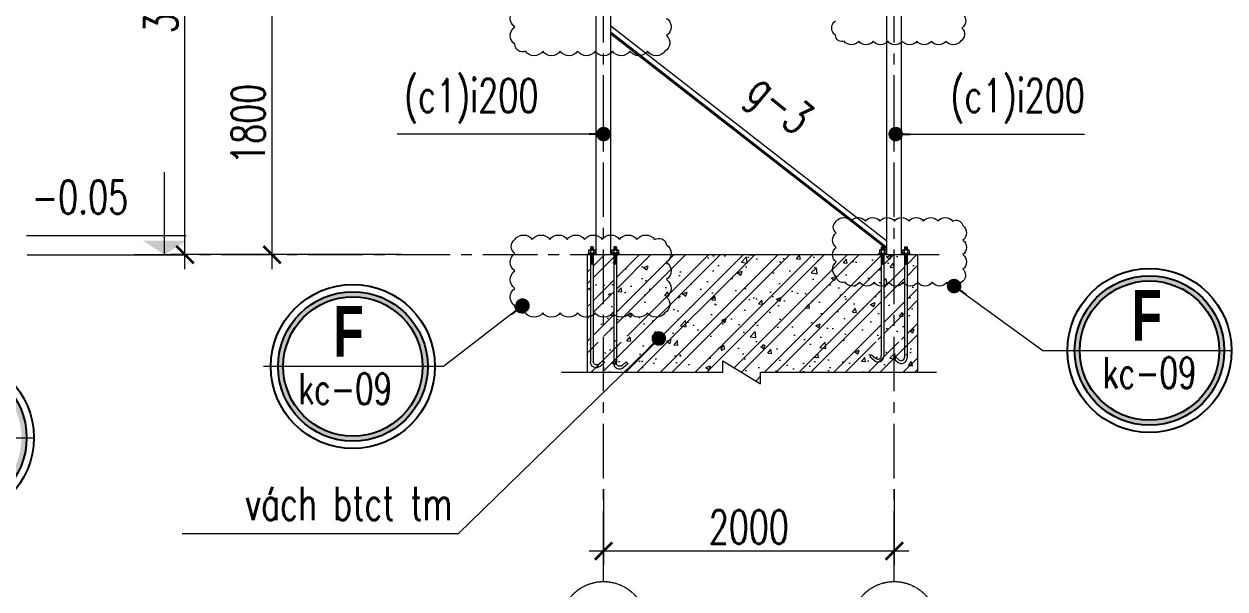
# Model space of a CAD drawing. Header units: millimetres. Extents: x 61738 to 439738, y 60858 to 151243.
# Drawn here: x 376513 to 384776, y 89943 to 93832 of the extents above; entities that cross this region are included whole.
import ezdxf
from ezdxf.enums import TextEntityAlignment as Align

# ---------------------------------------------------------------- set-up
doc = ezdxf.new("R2010")
doc.units = ezdxf.units.MM
doc.linetypes.add('CENTER', pattern=[2, 1.25, -0.25, 0.25, -0.25])
for name, color, linetype, lineweight in [('10-TEXT', 4, 'Continuous', 15), ('3-THAY', 7, 'Continuous', 18), ('6-TRUC', 8, 'CENTER', 9), ('7-HATCH', 8, 'Continuous', 13), ('8-DIM', 8, 'Continuous', 15), ('9-SO HIEU', 8, 'Continuous', 15), ('TEXT', 7, 'Continuous', 25)]:
    doc.layers.add(name, color=color, linetype=linetype, lineweight=lineweight)
for name, color, linetype in [('DIM', 3, 'Continuous'), ('KICHTHUOC', 8, 'Continuous'), ('MANH', 8, 'Continuous')]:
    doc.layers.add(name, color=color, linetype=linetype)
doc.styles.add('A3 - Text 2.3', font='Vnsimli.shx', dxfattribs={"width": 0.7, "height": 230})
doc.styles.add('A3 - Text 3.5', font='VnArialH.TTF', dxfattribs={"width": 0.8, "height": 350})
doc.styles.add('A3-Text 2.3', font='vnsimli.shx', dxfattribs={"width": 0.7, "height": 230, "bigfont": 'vn.shx'})
doc.styles.add('S1', font='vnsimli.shx', dxfattribs={"width": 0.75})
doc.styles.add('T3', font='VnArialH-Bold.TTF', dxfattribs={"width": 0.9})
doc.dimstyles.new('A3-1-100', dxfattribs={"dimtxt": 200, "dimasz": 120, "dimexe": 100, "dimexo": 0, "dimgap": 50, "dimtad": 1, "dimdec": 0, "dimdsep": 49, "dimtxsty": 'A3-Text 2.3', "dimblk": 'ARCHTICK', "dimcen": 10, "dimdle": 100, "dimclrd": 8, "dimclre": 8, "dimclrt": 2, "dimadec": 0, "dimazin": 2, "dimtfac": 1, "dimtdec": 0, "dimtix": 1, "dimtmove": 1, "dimatfit": 3, "dimldrblk": 'DOT', "dimfxl": 1, "dimtolj": 1, "dimtzin": 0, "dimlwd": -1, "dimlwe": -1, "dimarcsym": 0})
doc.dimstyles.new('A3-1-100x3', dxfattribs={"dimtxt": 230, "dimasz": 120, "dimexe": 100, "dimexo": 0, "dimgap": 50, "dimtad": 1, "dimdec": 0, "dimlfac": 0.333333, "dimdsep": 49, "dimtxsty": 'A3-Text 2.3', "dimblk": 'ARCHTICK', "dimcen": 10, "dimdle": 100, "dimclrd": 8, "dimclre": 8, "dimclrt": 2, "dimadec": 0, "dimazin": 2, "dimtfac": 1, "dimtdec": 0, "dimtix": 1, "dimtmove": 1, "dimatfit": 3, "dimldrblk": 'DOT', "dimfxl": 1, "dimtolj": 1, "dimtzin": 0, "dimlwd": -1, "dimlwe": -1, "dimarcsym": 0})

# ---------------------------------------------------------------- blocks, each defined once
blk = doc.blocks.new('_ArchTick')
at = {"color": 0, "linetype": 'ByBlock', "const_width": 0.15}
blk.add_lwpolyline([(-0.5, -0.5), (0.5, 0.5)], dxfattribs=at)
blk = doc.blocks.new('_Dot')
at = {"color": 0, "linetype": 'ByBlock', "lineweight": -2}
blk.add_line((-0.5, 0), (-1, 0), dxfattribs=at)
at = {"color": 0, "linetype": 'ByBlock', "const_width": 0.5}
blk.add_lwpolyline([(-0.25, 0, 1), (0.25, 0, 1)], format="xyb", close=True, dxfattribs=at)
blk = doc.blocks.new('Truc X')
at = {"layer": '6-TRUC', "color": 2}
blk.add_line((0, 0), (0, 150), dxfattribs=at)
blk.add_circle((0, -400), 400, dxfattribs=at)
at = {"layer": '6-TRUC', "color": 2, "style": 'A3 - Text 3.5', "width": 0.8}
blk.add_attdef('1', text='', height=500, dxfattribs=at).set_placement((-13, -400), align=Align.MIDDLE_CENTER)
blk = doc.blocks.new('*D389')
at = {"layer": '8-DIM', "color": 8, "linetype": 'ByBlock', "ltscale": 100, "transparency": 16777216}
blk.add_line((377620.1, 92144.2), (377620.1, 95944.2), dxfattribs=at)
at = {"layer": '8-DIM', "color": 8, "ltscale": 100, "transparency": 16777216}
for p, q in [((379110, 95844.2), (377520.1, 95844.2)), ((379110, 92244.2), (377520.1, 92244.2))]:
    blk.add_line(p, q, dxfattribs=at)
at = {"layer": 'Defpoints', "color": 0, "ltscale": 100, "transparency": 16777216}
for p in [(377620.1, 95844.2), (379110, 95844.2), (379110, 92244.2)]:
    blk.add_point(p, dxfattribs=at)
at = {"layer": '8-DIM', "color": 8, "ltscale": 100, "transparency": 16777216, "xscale": 120, "yscale": 120, "zscale": 120}
for p, rotation in [((377620.1, 95844.2), 90), ((377620.1, 92244.2), 270)]:
    blk.add_blockref('_ArchTick', p, dxfattribs=dict(at, rotation=rotation))
at = {"layer": '8-DIM', "color": 2, "ltscale": 100, "transparency": 16777216, "insert": (377455.1, 94044.2), "char_height": 230, "attachment_point": 5, "rotation": 90, "style": 'A3-Text 2.3'}
blk.add_mtext('\\A1;3600', dxfattribs=at)
blk = doc.blocks.new('*D390')
at = {"layer": '8-DIM', "color": 8, "linetype": 'ByBlock', "ltscale": 100, "transparency": 16777216}
blk.add_line((378220.1, 92144.2), (378220.1, 94144.2), dxfattribs=at)
at = {"layer": '8-DIM', "color": 8, "ltscale": 100, "transparency": 16777216}
for p, q in [((379110, 94044.2), (378120.1, 94044.2)), ((379110, 92244.2), (378120.1, 92244.2))]:
    blk.add_line(p, q, dxfattribs=at)
at = {"layer": 'Defpoints', "color": 0, "ltscale": 100, "transparency": 16777216}
for p in [(378220.1, 94044.2), (379110, 94044.2), (379110, 92244.2)]:
    blk.add_point(p, dxfattribs=at)
at = {"layer": '8-DIM', "color": 8, "ltscale": 100, "transparency": 16777216, "xscale": 120, "yscale": 120, "zscale": 120}
for p, rotation in [((378220.1, 94044.2), 90), ((378220.1, 92244.2), 270)]:
    blk.add_blockref('_ArchTick', p, dxfattribs=dict(at, rotation=rotation))
at = {"layer": '8-DIM', "color": 2, "ltscale": 100, "transparency": 16777216, "insert": (378055.1, 93144.2), "char_height": 230, "attachment_point": 5, "rotation": 90, "style": 'A3-Text 2.3'}
blk.add_mtext('\\A1;1800', dxfattribs=at)
blk = doc.blocks.new('*D404')
at = {"layer": '8-DIM', "color": 8, "ltscale": 100, "transparency": 16777216}
for p, q in [((380500.1, 90630), (380500.1, 90104.2)), ((382500.1, 90630), (382500.1, 90104.2))]:
    blk.add_line(p, q, dxfattribs=at)
at = {"layer": '8-DIM', "color": 8, "linetype": 'ByBlock', "ltscale": 100, "transparency": 16777216}
blk.add_line((380400.1, 90204.2), (382600.1, 90204.2), dxfattribs=at)
at = {"layer": 'Defpoints', "color": 0, "ltscale": 100, "transparency": 16777216}
for p in [(380500.1, 90630), (382500.1, 90630), (382500.1, 90204.2)]:
    blk.add_point(p, dxfattribs=at)
at = {"layer": '8-DIM', "color": 8, "ltscale": 100, "transparency": 16777216, "xscale": 120, "yscale": 120, "zscale": 120, "rotation": 180}
blk.add_blockref('_ArchTick', (380500.1, 90204.2), dxfattribs=at)
at = {"layer": '8-DIM', "color": 8, "ltscale": 100, "transparency": 16777216, "xscale": 120, "yscale": 120, "zscale": 120}
blk.add_blockref('_ArchTick', (382500.1, 90204.2), dxfattribs=at)
at = {"layer": '8-DIM', "color": 2, "ltscale": 100, "transparency": 16777216, "insert": (381500.1, 90369.2), "char_height": 230, "attachment_point": 5, "style": 'A3-Text 2.3'}
blk.add_mtext('\\A1;2000', dxfattribs=at)
blk = doc.blocks.new('*U61')
at = {"layer": '10-TEXT'}
for p, q in [((17614.6, 449766.8), (17614.6, 450310.3)), ((16706.3, 449893.2), (17755.7, 449893.2)), ((16709.8, 449765.7), (17757.1, 449765.7))]:
    blk.add_line(p, q, dxfattribs=at)
at = {"layer": '10-TEXT', "color": 1}
blk.add_solid([(17755.8, 449858.1), (17614.6, 449766.8), (17473.3, 449858.1)], dxfattribs=at)
blk = doc.blocks.new('*U450')
at = {"layer": '3-THAY'}
for p, q in [((119, 1223), (228, 1223)), ((119, 1223), (119, 1209)), ((130, 1270), (151, 1278)), ((130, 1270), (130, 1232)), ((130, 1232), (151, 1224)), ((130, 1232), (151, 1224)), ((130, 1232), (151, 1224)), ((130, 1232), (151, 1224)), ((130, 1232), (151, 1224)), ((130, 1232), (151, 1224)), ((130, 1232), (151, 1224)), ((130, 1232), (151, 1224)), ((151, 1278), (175, 1278)), ((199, 1224), (151, 1224)), ((153, 1270), (153, 1232)), ((156, 1311), (161, 1316)), ((156, 1311), (156, 1278)), ((156, 1209), (156, -282)), ((161, 1316), (187, 1316)), ((199, 1278), (175, 1278)), ((192, 1311), (187, 1316)), ((192, 1311), (192, 1277)), ((192, 1209), (192, -291)), ((195, 1270), (195, 1232)), ((220, 1270), (199, 1278)), ((220, 1232), (199, 1224)), ((220, 1232), (199, 1224)), ((220, 1232), (199, 1224)), ((220, 1232), (199, 1224)), ((220, 1232), (199, 1224)), ((220, 1232), (199, 1224)), ((220, 1232), (199, 1224)), ((220, 1232), (199, 1224)), ((220, 1270), (220, 1232)), ((228, 1223), (228, 1209)), ((22, -268), (0, -295)), ((0, -295), (63, -350)), ((22, -268), (79, -317))]:
    blk.add_line(p, q, dxfattribs=at)
at = {"layer": '3-THAY', "color": 7}
for p, q in [((130, 1270), (151, 1278)), ((130, 1270), (151, 1278)), ((130, 1270), (151, 1278)), ((130, 1270), (151, 1278)), ((130, 1270), (151, 1278)), ((130, 1270), (151, 1278)), ((130, 1270), (151, 1278)), ((130, 1270), (130, 1232)), ((130, 1270), (130, 1232)), ((130, 1270), (130, 1232)), ((130, 1270), (130, 1232)), ((130, 1270), (130, 1232)), ((130, 1270), (130, 1232)), ((130, 1270), (130, 1232)), ((151, 1278), (175, 1278)), ((151, 1278), (175, 1278)), ((151, 1278), (175, 1278)), ((151, 1278), (175, 1278)), ((151, 1278), (175, 1278)), ((151, 1278), (175, 1278)), ((151, 1278), (175, 1278)), ((220, 1270), (199, 1278)), ((220, 1270), (199, 1278)), ((220, 1270), (199, 1278)), ((220, 1270), (199, 1278)), ((220, 1270), (199, 1278)), ((220, 1270), (199, 1278)), ((220, 1270), (199, 1278)), ((220, 1270), (220, 1232)), ((220, 1270), (220, 1232)), ((220, 1270), (220, 1232)), ((220, 1270), (220, 1232)), ((220, 1270), (220, 1232)), ((220, 1270), (220, 1232)), ((220, 1270), (220, 1232))]:
    blk.add_line(p, q, dxfattribs=at)
at = {"layer": '3-THAY'}
for centre, radius, start, end in [((142, 1258), 16, 44.6984, 135.3016), ((142, 1244), 16, 224.6984, 315.3016), ((174, 1223), 50.6, 66.2012, 115.0235), ((174, 1279), 50.6, 244.9765, 293.7988), ((207, 1254), 19.8, 51.5421, 128.4579), ((207, 1248), 19.8, 231.5421, 308.4579), ((114, -291), 77.8, 228.9825, 0), ((110, -282), 46.7, 228.9825, 0)]:
    blk.add_arc(centre, radius, start, end, dxfattribs=at)
at = {"layer": '9-SO HIEU'}
for p, q in [((156, 1311), (192, 1308)), ((156, 1305), (192, 1302)), ((156, 1298), (192, 1295)), ((156, 1292), (192, 1289)), ((156, 1286), (192, 1283)), ((156, 1280), (192, 1277)), ((156, 1204), (192, 1202)), ((156, 1197), (192, 1195)), ((156, 1191), (192, 1188)), ((156, 1191), (192, 1188)), ((156, 1183), (192, 1180)), ((156, 1176), (192, 1173)), ((156, 1170), (192, 1167)), ((156, 1164), (192, 1161)), ((156, 1155), (192, 1153)), ((156, 1148), (192, 1146)), ((156, 1142), (192, 1140)), ((156, 1136), (192, 1134)), ((156, 1128), (192, 1125)), ((156, 1121), (192, 1118)), ((156, 1115), (192, 1112)), ((156, 1109), (192, 1106)), ((156, 1097), (192, 1094)), ((156, 1090), (192, 1087)), ((156, 1084), (192, 1081)), ((156, 1078), (192, 1075))]:
    blk.add_line(p, q, dxfattribs=at)
blk = doc.blocks.new('*U452')
at = {"layer": '3-THAY'}
for p, q in [((119, 1223), (228, 1223)), ((119, 1223), (119, 1209)), ((130, 1270), (151, 1278)), ((130, 1270), (130, 1232)), ((130, 1232), (151, 1224)), ((130, 1232), (151, 1224)), ((130, 1232), (151, 1224)), ((130, 1232), (151, 1224)), ((130, 1232), (151, 1224)), ((130, 1232), (151, 1224)), ((130, 1232), (151, 1224)), ((130, 1232), (151, 1224)), ((151, 1278), (175, 1278)), ((199, 1224), (151, 1224)), ((153, 1270), (153, 1232)), ((156, 1311), (161, 1316)), ((156, 1311), (156, 1278)), ((156, 1209), (156, -262)), ((161, 1316), (187, 1316)), ((199, 1278), (175, 1278)), ((192, 1311), (187, 1316)), ((192, 1311), (192, 1277)), ((192, 1209), (192, -271)), ((195, 1270), (195, 1232)), ((220, 1270), (199, 1278)), ((220, 1232), (199, 1224)), ((220, 1232), (199, 1224)), ((220, 1232), (199, 1224)), ((220, 1232), (199, 1224)), ((220, 1232), (199, 1224)), ((220, 1232), (199, 1224)), ((220, 1232), (199, 1224)), ((220, 1232), (199, 1224)), ((220, 1270), (220, 1232)), ((228, 1223), (228, 1209)), ((22, -248), (0, -275)), ((0, -275), (63, -330)), ((22, -248), (79, -297))]:
    blk.add_line(p, q, dxfattribs=at)
at = {"layer": '3-THAY', "color": 7}
for p, q in [((130, 1270), (151, 1278)), ((130, 1270), (151, 1278)), ((130, 1270), (151, 1278)), ((130, 1270), (151, 1278)), ((130, 1270), (151, 1278)), ((130, 1270), (151, 1278)), ((130, 1270), (151, 1278)), ((130, 1270), (130, 1232)), ((130, 1270), (130, 1232)), ((130, 1270), (130, 1232)), ((130, 1270), (130, 1232)), ((130, 1270), (130, 1232)), ((130, 1270), (130, 1232)), ((130, 1270), (130, 1232)), ((151, 1278), (175, 1278)), ((151, 1278), (175, 1278)), ((151, 1278), (175, 1278)), ((151, 1278), (175, 1278)), ((151, 1278), (175, 1278)), ((151, 1278), (175, 1278)), ((151, 1278), (175, 1278)), ((220, 1270), (199, 1278)), ((220, 1270), (199, 1278)), ((220, 1270), (199, 1278)), ((220, 1270), (199, 1278)), ((220, 1270), (199, 1278)), ((220, 1270), (199, 1278)), ((220, 1270), (199, 1278)), ((220, 1270), (220, 1232)), ((220, 1270), (220, 1232)), ((220, 1270), (220, 1232)), ((220, 1270), (220, 1232)), ((220, 1270), (220, 1232)), ((220, 1270), (220, 1232)), ((220, 1270), (220, 1232))]:
    blk.add_line(p, q, dxfattribs=at)
at = {"layer": '3-THAY'}
for centre, radius, start, end in [((142, 1258), 16, 44.6984, 135.3016), ((142, 1244), 16, 224.6984, 315.3016), ((174, 1223), 50.6, 66.2012, 115.0235), ((174, 1279), 50.6, 244.9765, 293.7988), ((207, 1254), 19.8, 51.5421, 128.4579), ((207, 1248), 19.8, 231.5421, 308.4579), ((114, -271), 77.8, 228.9825, 0), ((110, -262), 46.7, 228.9825, 0)]:
    blk.add_arc(centre, radius, start, end, dxfattribs=at)
at = {"layer": '9-SO HIEU'}
for p, q in [((156, 1311), (192, 1308)), ((156, 1305), (192, 1302)), ((156, 1298), (192, 1295)), ((156, 1292), (192, 1289)), ((156, 1286), (192, 1283)), ((156, 1280), (192, 1277)), ((156, 1204), (192, 1202)), ((156, 1197), (192, 1195)), ((156, 1191), (192, 1188)), ((156, 1191), (192, 1188)), ((156, 1183), (192, 1180)), ((156, 1176), (192, 1173)), ((156, 1170), (192, 1167)), ((156, 1164), (192, 1161)), ((156, 1155), (192, 1153)), ((156, 1148), (192, 1146)), ((156, 1142), (192, 1140)), ((156, 1136), (192, 1134)), ((156, 1128), (192, 1125)), ((156, 1121), (192, 1118)), ((156, 1115), (192, 1112)), ((156, 1109), (192, 1106)), ((156, 1097), (192, 1094)), ((156, 1090), (192, 1087)), ((156, 1084), (192, 1081)), ((156, 1078), (192, 1075))]:
    blk.add_line(p, q, dxfattribs=at)
blk = doc.blocks.new('*U455')
at = {"layer": '3-THAY'}
for p, q in [((119, 1223), (228, 1223)), ((119, 1223), (119, 1209)), ((130, 1270), (151, 1278)), ((130, 1270), (130, 1232)), ((130, 1232), (151, 1224)), ((130, 1232), (151, 1224)), ((130, 1232), (151, 1224)), ((130, 1232), (151, 1224)), ((130, 1232), (151, 1224)), ((130, 1232), (151, 1224)), ((130, 1232), (151, 1224)), ((130, 1232), (151, 1224)), ((151, 1278), (175, 1278)), ((199, 1224), (151, 1224)), ((153, 1270), (153, 1232)), ((156, 1311), (161, 1316)), ((156, 1311), (156, 1278)), ((156, 1209), (156, -182)), ((161, 1316), (187, 1316)), ((199, 1278), (175, 1278)), ((192, 1311), (187, 1316)), ((192, 1311), (192, 1277)), ((192, 1209), (192, -191)), ((195, 1270), (195, 1232)), ((220, 1270), (199, 1278)), ((220, 1232), (199, 1224)), ((220, 1232), (199, 1224)), ((220, 1232), (199, 1224)), ((220, 1232), (199, 1224)), ((220, 1232), (199, 1224)), ((220, 1232), (199, 1224)), ((220, 1232), (199, 1224)), ((220, 1232), (199, 1224)), ((220, 1270), (220, 1232)), ((228, 1223), (228, 1209)), ((22, -168), (0, -195)), ((0, -195), (63, -250)), ((22, -168), (79, -217))]:
    blk.add_line(p, q, dxfattribs=at)
at = {"layer": '3-THAY', "color": 7}
for p, q in [((130, 1270), (151, 1278)), ((130, 1270), (151, 1278)), ((130, 1270), (151, 1278)), ((130, 1270), (151, 1278)), ((130, 1270), (151, 1278)), ((130, 1270), (151, 1278)), ((130, 1270), (151, 1278)), ((130, 1270), (130, 1232)), ((130, 1270), (130, 1232)), ((130, 1270), (130, 1232)), ((130, 1270), (130, 1232)), ((130, 1270), (130, 1232)), ((130, 1270), (130, 1232)), ((130, 1270), (130, 1232)), ((151, 1278), (175, 1278)), ((151, 1278), (175, 1278)), ((151, 1278), (175, 1278)), ((151, 1278), (175, 1278)), ((151, 1278), (175, 1278)), ((151, 1278), (175, 1278)), ((151, 1278), (175, 1278)), ((220, 1270), (199, 1278)), ((220, 1270), (199, 1278)), ((220, 1270), (199, 1278)), ((220, 1270), (199, 1278)), ((220, 1270), (199, 1278)), ((220, 1270), (199, 1278)), ((220, 1270), (199, 1278)), ((220, 1270), (220, 1232)), ((220, 1270), (220, 1232)), ((220, 1270), (220, 1232)), ((220, 1270), (220, 1232)), ((220, 1270), (220, 1232)), ((220, 1270), (220, 1232)), ((220, 1270), (220, 1232))]:
    blk.add_line(p, q, dxfattribs=at)
at = {"layer": '3-THAY'}
for centre, radius, start, end in [((142, 1258), 16, 44.6984, 135.3016), ((142, 1244), 16, 224.6984, 315.3016), ((174, 1223), 50.6, 66.2012, 115.0235), ((174, 1279), 50.6, 244.9765, 293.7988), ((207, 1254), 19.8, 51.5421, 128.4579), ((207, 1248), 19.8, 231.5421, 308.4579), ((114, -191), 77.8, 228.9825, 0), ((110, -182), 46.7, 228.9825, 0)]:
    blk.add_arc(centre, radius, start, end, dxfattribs=at)
at = {"layer": '9-SO HIEU'}
for p, q in [((156, 1311), (192, 1308)), ((156, 1305), (192, 1302)), ((156, 1298), (192, 1295)), ((156, 1292), (192, 1289)), ((156, 1286), (192, 1283)), ((156, 1280), (192, 1277)), ((156, 1204), (192, 1202)), ((156, 1197), (192, 1195)), ((156, 1191), (192, 1188)), ((156, 1191), (192, 1188)), ((156, 1183), (192, 1180)), ((156, 1176), (192, 1173)), ((156, 1170), (192, 1167)), ((156, 1164), (192, 1161)), ((156, 1155), (192, 1153)), ((156, 1148), (192, 1146)), ((156, 1142), (192, 1140)), ((156, 1136), (192, 1134)), ((156, 1128), (192, 1125)), ((156, 1121), (192, 1118)), ((156, 1115), (192, 1112)), ((156, 1109), (192, 1106)), ((156, 1097), (192, 1094)), ((156, 1090), (192, 1087)), ((156, 1084), (192, 1081)), ((156, 1078), (192, 1075))]:
    blk.add_line(p, q, dxfattribs=at)
blk = doc.blocks.new('*U454')
at = {"layer": '3-THAY'}
for p, q in [((119, 1223), (228, 1223)), ((119, 1223), (119, 1209)), ((130, 1270), (151, 1278)), ((130, 1270), (130, 1232)), ((130, 1232), (151, 1224)), ((130, 1232), (151, 1224)), ((130, 1232), (151, 1224)), ((130, 1232), (151, 1224)), ((130, 1232), (151, 1224)), ((130, 1232), (151, 1224)), ((130, 1232), (151, 1224)), ((130, 1232), (151, 1224)), ((151, 1278), (175, 1278)), ((199, 1224), (151, 1224)), ((153, 1270), (153, 1232)), ((156, 1311), (161, 1316)), ((156, 1311), (156, 1278)), ((156, 1209), (156, -202)), ((161, 1316), (187, 1316)), ((199, 1278), (175, 1278)), ((192, 1311), (187, 1316)), ((192, 1311), (192, 1277)), ((192, 1209), (192, -211)), ((195, 1270), (195, 1232)), ((220, 1270), (199, 1278)), ((220, 1232), (199, 1224)), ((220, 1232), (199, 1224)), ((220, 1232), (199, 1224)), ((220, 1232), (199, 1224)), ((220, 1232), (199, 1224)), ((220, 1232), (199, 1224)), ((220, 1232), (199, 1224)), ((220, 1232), (199, 1224)), ((220, 1270), (220, 1232)), ((228, 1223), (228, 1209)), ((22, -188), (0, -215)), ((0, -215), (63, -270)), ((22, -188), (79, -237))]:
    blk.add_line(p, q, dxfattribs=at)
at = {"layer": '3-THAY', "color": 7}
for p, q in [((130, 1270), (151, 1278)), ((130, 1270), (151, 1278)), ((130, 1270), (151, 1278)), ((130, 1270), (151, 1278)), ((130, 1270), (151, 1278)), ((130, 1270), (151, 1278)), ((130, 1270), (151, 1278)), ((130, 1270), (130, 1232)), ((130, 1270), (130, 1232)), ((130, 1270), (130, 1232)), ((130, 1270), (130, 1232)), ((130, 1270), (130, 1232)), ((130, 1270), (130, 1232)), ((130, 1270), (130, 1232)), ((151, 1278), (175, 1278)), ((151, 1278), (175, 1278)), ((151, 1278), (175, 1278)), ((151, 1278), (175, 1278)), ((151, 1278), (175, 1278)), ((151, 1278), (175, 1278)), ((151, 1278), (175, 1278)), ((220, 1270), (199, 1278)), ((220, 1270), (199, 1278)), ((220, 1270), (199, 1278)), ((220, 1270), (199, 1278)), ((220, 1270), (199, 1278)), ((220, 1270), (199, 1278)), ((220, 1270), (199, 1278)), ((220, 1270), (220, 1232)), ((220, 1270), (220, 1232)), ((220, 1270), (220, 1232)), ((220, 1270), (220, 1232)), ((220, 1270), (220, 1232)), ((220, 1270), (220, 1232)), ((220, 1270), (220, 1232))]:
    blk.add_line(p, q, dxfattribs=at)
at = {"layer": '3-THAY'}
for centre, radius, start, end in [((142, 1258), 16, 44.6984, 135.3016), ((142, 1244), 16, 224.6984, 315.3016), ((174, 1223), 50.6, 66.2012, 115.0235), ((174, 1279), 50.6, 244.9765, 293.7988), ((207, 1254), 19.8, 51.5421, 128.4579), ((207, 1248), 19.8, 231.5421, 308.4579), ((114, -211), 77.8, 228.9825, 0), ((110, -202), 46.7, 228.9825, 0)]:
    blk.add_arc(centre, radius, start, end, dxfattribs=at)
at = {"layer": '9-SO HIEU'}
for p, q in [((156, 1311), (192, 1308)), ((156, 1305), (192, 1302)), ((156, 1298), (192, 1295)), ((156, 1292), (192, 1289)), ((156, 1286), (192, 1283)), ((156, 1280), (192, 1277)), ((156, 1204), (192, 1202)), ((156, 1197), (192, 1195)), ((156, 1191), (192, 1188)), ((156, 1191), (192, 1188)), ((156, 1183), (192, 1180)), ((156, 1176), (192, 1173)), ((156, 1170), (192, 1167)), ((156, 1164), (192, 1161)), ((156, 1155), (192, 1153)), ((156, 1148), (192, 1146)), ((156, 1142), (192, 1140)), ((156, 1136), (192, 1134)), ((156, 1128), (192, 1125)), ((156, 1121), (192, 1118)), ((156, 1115), (192, 1112)), ((156, 1109), (192, 1106)), ((156, 1097), (192, 1094)), ((156, 1090), (192, 1087)), ((156, 1084), (192, 1081)), ((156, 1078), (192, 1075))]:
    blk.add_line(p, q, dxfattribs=at)

msp = doc.modelspace()

# ---------------------------------------------------------------- hatches: boundary and pattern name
at = {"layer": '7-HATCH', "ltscale": 400}
h = msp.add_hatch(dxfattribs=at)
h.set_pattern_fill('BT', color=256, scale=45, pattern_type=2)
h.set_pattern_definition([(45, (-35800, 42500), (-119.32427, 119.32427), []), (45, (-35720.45, 42500), (-119.32427, 119.32427), []), (50, (-35800, 42500), (322.76708, -28.23846), [33.75, -371.25]), (355, (-35800, 42500), (-62.4381, 338.48646), [27, -297]), (100.4514, (-35773.1, 42497.65), (260.32922, 310.2478), [28.68309, -315.51395]), (46.1842, (-35800, 42590), (480.25847, -74.48356), [50.625, -556.875]), (96.6356, (-35760, 42583.8), (420.5982, 438.35304), [43.02463, -473.27085]), (351.1842, (-35800, 42590), (420.5979, 438.35337), [40.5, -445.5]), (21, (-35755, 42567.5), (268.60817, -181.1785), [33.75, -371.25]), (326, (-35755, 42567.5), (109.4919, 326.31752), [27, -297]), (71.4514, (-35732.62, 42552.4), (378.10018, 145.13872), [28.68309, -315.51395]), (37.5, (-35800, 42500), (5.471935, 149.802234), [0, -293.4, 0, -301.5, 0, -298.125]), (7.5, (-35800, 42500), (118.38129, 177.48527), [0, -171.9, 0, -286.65, 0, -113.625]), (327.5, (-35900.35, 42500), (240.220096, -10.149692), [0, -112.5, 0, -351, 0, -465.75]), (317.5, (-35945.35, 42500), (262.43378, 45.04724), [0, -146.25, 0, -233.1, 0, -330.75])])
h.paths.add_polyline_path([(382411, 92244.2), (380589.3, 92244.2), (380589.3, 91683.1, 0.643329), (380627.9, 91665.5), (380656.4, 91690.3), (380667.4, 91676.4), (380636, 91649.1, -0.643328), (380571.6, 91678.4), (380571.6, 92244.2), (380429.3, 92244.2), (380429.3, 91683.1, 0.643329), (380467.9, 91665.5), (380496.4, 91690.3), (380507.4, 91676.4), (380476, 91649.1, -0.643328), (380411.6, 91678.4), (380411.6, 92244.2), (380390.1, 92244.2), (380390.1, 91434.2), (381320.1, 91434.2), (381320.1, 91514.2), (381580.1, 91354.2), (381580.1, 91434.2), (382660.1, 91434.2), (382660.1, 92244.2), (382588.6, 92244.2), (382588.6, 91678.4, -0.643331), (382524.2, 91649.1), (382492.8, 91676.4), (382503.8, 91690.3), (382532.3, 91665.5, 0.643329), (382571, 91683.1), (382571, 92244.2), (382428.6, 92244.2), (382428.6, 91678.4, -0.643331), (382364.2, 91649.1), (382332.8, 91676.4), (382343.8, 91690.3), (382372.3, 91665.5, 0.643329), (382411, 91683.1)])
at = {"layer": '7-HATCH'}
h = msp.add_hatch(color=256, dxfattribs=at)
edge = h.paths.add_edge_path(flags=17)
edge.add_arc((384256, 91584.2), 479.5, 0, 360)
edge = h.paths.add_edge_path()
edge.add_arc((384256, 91584.2), 514.7, 0, 360)
h = msp.add_hatch(color=256, dxfattribs=at)
edge = h.paths.add_edge_path(flags=17)
edge.add_arc((378775.8, 91474.2), 479.5, 0, 360)
edge = h.paths.add_edge_path()
edge.add_arc((378775.8, 91474.2), 514.7, 0, 360)
h = msp.add_hatch(color=256, dxfattribs=at)
edge = h.paths.add_edge_path(flags=17)
edge.add_arc((376016, 90984.2), 479.5, 0, 360)
edge = h.paths.add_edge_path()
edge.add_arc((376016, 90984.2), 514.7, 0, 360)

# ---------------------------------------------------------------- linework, layer by layer
at = {"layer": '3-THAY', "ltscale": 300}
for points in [[(380450.1, 92244.2), (380450.1, 111194.2)], [(380550.1, 92244.2), (380550.1, 111194.2)], [(382450.1, 92244.2), (382450.1, 111194.2)], [(382550.1, 92244.2), (382550.1, 111194.2)]]:
    msp.add_lwpolyline(points, dxfattribs=at)
at = {"layer": '3-THAY', "ltscale": 500}
for points in [[(380550.1, 93820), (382450.1, 92340)], [(380550.1, 93763.9), (382450.1, 92283.9)], [(380554.7, 93772.8), (382450.1, 92295.1)], [(380390.1, 91434.2), (380390.1, 92244.2), (382660.1, 92244.2), (382660.1, 91434.2)]]:
    msp.add_lwpolyline(points, dxfattribs=at)
at = {"layer": '6-TRUC', "ltscale": 300}
for points in [[(380500.1, 90104.2), (380500.1, 111444.2)], [(382500.1, 90104.2), (382500.1, 111194.2)], [(377270.1, 92244.2), (382810.1, 92244.2)]]:
    msp.add_lwpolyline(points, dxfattribs=at)
at = {"layer": '7-HATCH', "ltscale": 400}
msp.add_lwpolyline([(380210.1, 91434.2), (381320.1, 91434.2), (381320.1, 91514.2), (381580.1, 91354.2), (381580.1, 91434.2), (382790.1, 91434.2)], dxfattribs=at)
at = {"layer": '9-SO HIEU', "ltscale": 500}
for points in [[(380934.1, 93872.2, -0.520567), (380934.1, 93752.2, -0.520567), (380922.1, 93644.2, -0.520567), (380802.1, 93644.2, -0.520567), (380682.1, 93644.2, -0.520567), (380562.1, 93644.2, -0.520567), (380442.1, 93644.2, -0.520567), (380322.1, 93644.2, -0.520567), (380202.1, 93644.2, -0.520567), (380082.1, 93644.2, -0.520567), (379962.1, 93644.2, -0.520567), (379890.1, 93692.2, -0.520567), (379890.1, 93812.2, -0.520567), (379890.1, 93932.2, -0.520567)], [(382965.8, 93904.2, -0.520567), (382965.8, 93804.2, -0.520567), (382955.8, 93714.2, -0.520567), (382855.8, 93714.2, -0.520567), (382755.8, 93714.2, -0.520567), (382655.8, 93714.2, -0.520567), (382555.8, 93714.2, -0.520567), (382455.8, 93714.2, -0.520567), (382355.8, 93714.2, -0.520567), (382255.8, 93714.2, -0.520567), (382155.8, 93714.2, -0.520567), (382095.8, 93754.2, -0.520567), (382095.8, 93854.2, -0.520567)]]:
    msp.add_lwpolyline(points, format="xyb", dxfattribs=at)
for points in [[(382101.7, 92474.2, -0.520567), (382201.7, 92474.2, -0.520567), (382301.7, 92474.2, -0.520567), (382401.7, 92474.2, -0.520567), (382501.7, 92474.2, -0.520567), (382601.7, 92474.2, -0.520567), (382701.7, 92474.2, -0.520567), (382801.7, 92474.2, -0.520567), (382901.7, 92474.2, -0.520567), (382971.7, 92444.2, -0.520567), (382971.7, 92344.2, -0.520567), (382971.7, 92244.2, -0.520567), (382971.7, 92144.2, -0.520567), (382961.7, 92054.2, -0.520567), (382861.7, 92054.2, -0.520567), (382761.7, 92054.2, -0.520567), (382661.7, 92054.2, -0.520567), (382561.7, 92054.2, -0.520567), (382461.7, 92054.2, -0.520567), (382361.7, 92054.2, -0.520567), (382261.7, 92054.2, -0.520567), (382161.7, 92054.2, -0.520567), (382101.7, 92094.2, -0.520567), (382101.7, 92194.2, -0.520567), (382101.7, 92294.2, -0.520567), (382101.7, 92394.2, -0.520567)], [(379890.1, 92348.2, -0.520567), (380010.1, 92348.2, -0.520567), (380130.1, 92348.2, -0.520567), (380250.1, 92348.2, -0.520567), (380370.1, 92348.2, -0.520567), (380490.1, 92348.2, -0.520567), (380610.1, 92348.2, -0.520567), (380730.1, 92348.2, -0.520567), (380850.1, 92348.2, -0.520567), (380934.1, 92312.2, -0.520567), (380934.1, 92192.2, -0.520567), (380934.1, 92072.2, -0.520567), (380934.1, 91952.2, -0.520567), (380922.1, 91844.2, -0.520567), (380802.1, 91844.2, -0.520567), (380682.1, 91844.2, -0.520567), (380562.1, 91844.2, -0.520567), (380442.1, 91844.2, -0.520567), (380322.1, 91844.2, -0.520567), (380202.1, 91844.2, -0.520567), (380082.1, 91844.2, -0.520567), (379962.1, 91844.2, -0.520567), (379890.1, 91892.2, -0.520567), (379890.1, 92012.2, -0.520567), (379890.1, 92132.2, -0.520567), (379890.1, 92252.2, -0.520567)]]:
    msp.add_lwpolyline(points, format="xyb", close=True, dxfattribs=at)
at = {"layer": 'DIM'}
for centre, radius in [((384256, 91584.2), 514.7), ((384256, 91584.2), 479.5), ((378775.8, 91474.2), 514.7), ((378775.8, 91474.2), 479.5), ((376016, 90984.2), 514.7)]:
    msp.add_circle(centre, radius, dxfattribs=at)
at = {"layer": 'MANH'}
for centre in [(384256, 91584.2), (378775.8, 91474.2), (376016, 90984.2)]:
    msp.add_circle(centre, 564.6, dxfattribs=at)

# ---------------------------------------------------------------- block references
at = {"layer": '9-SO HIEU', "ltscale": 500, "yscale": 0.5, "zscale": 0.5}
for name, p, xscale in [('*U452', (380507.4, 91639.6), -0.5), ('*U450', (380667.4, 91639.6), -0.5), ('*U455', (382332.8, 91639.6), 0.5), ('*U454', (382492.8, 91639.6), 0.5)]:
    msp.add_blockref(name, p, dxfattribs=dict(at, xscale=xscale))
at = {"layer": 'KICHTHUOC', "xscale": 1.045454545455868, "yscale": 1.045454545455868, "zscale": 1.045454545455868}
msp.add_blockref('*U61', (359064.9, -377966.6), dxfattribs=at)
at = {"layer": 'KICHTHUOC'}
ref = msp.add_blockref('Truc X', (380500.1, 89993.9), dxfattribs=dict(at, xscale=0.7349999999496504, yscale=0.7349999999496504, zscale=0.7349999999496504))
ref.add_attrib('1', '5b', dxfattribs={"layer": 'TEXT', "color": 2, "height": 350, "style": 'A3 - Text 3.5', "width": 0.8}).set_placement((380500.1, 89699.9), align=Align.MIDDLE_CENTER)
ref = msp.add_blockref('Truc X', (382500.1, 89993.9), dxfattribs=dict(at, xscale=0.7349999999496504, yscale=0.7349999999496504, zscale=0.7349999999496504))
ref.add_attrib('1', '5a', dxfattribs={"layer": 'TEXT', "color": 2, "height": 350, "style": 'A3 - Text 3.5', "width": 0.8}).set_placement((382500.1, 89699.9), align=Align.MIDDLE_CENTER)

# ---------------------------------------------------------------- texts
at = {"layer": '10-TEXT', "style": 'S1', "width": 0.7}
for s, p in [('(c1)i200', (380052.1, 93224.2)), ('(c1)i200', (383811.8, 93224.2)), ('v¸ch btct tm', (379461.8, 90416.4))]:
    msp.add_text(s, height=230, dxfattribs=at).set_placement(p, align=Align.RIGHT)
msp.add_text('g-3', height=230, rotation=320.59139, dxfattribs=at).set_placement((381818, 93056.9), align=Align.RIGHT)
at = {"layer": '10-TEXT', "style": 'A3 - Text 2.3', "width": 0.7}
msp.add_text('-0.05', height=230, dxfattribs=at).set_placement((376567.6, 92525.8))
at = {"layer": '10-TEXT', "width": 0.7}
for s, height, style, p in [('f', 350, 'T3', (384237.7, 91651.8)), ('f', 350, 'T3', (378745.4, 91541.8)), ('kc-09', 212.67, 'S1', (384258.2, 91325)), ('kc-09', 212.67, 'S1', (378723.6, 91215))]:
    msp.add_text(s, height=height, dxfattribs=dict(at, style=style)).set_placement(p, align=Align.CENTER)

# ---------------------------------------------------------------- dimensions: what is measured, and where the dimension line sits
at = {"layer": '8-DIM', "ltscale": 100}
for base, p2, picture, middle in [((377620.1, 95844.2), (379110, 95844.2), '*D389', (377455.1, 94044.2)), ((378220.1, 94044.2), (379110, 94044.2), '*D390', (378055.1, 93144.2))]:
    dim = msp.add_linear_dim(base=base, p1=(379110, 92244.2), p2=p2, angle=90, dimstyle='A3-1-100', dxfattribs=at)
    dim.commit()
    dim.dimension.update_dxf_attribs({"geometry": picture, "text_midpoint": middle})
dim = msp.add_linear_dim(base=(382500.1, 90204.2), p1=(380500.1, 90630), p2=(382500.1, 90630), dimstyle='A3-1-100', dxfattribs=at)
dim.commit()
dim.dimension.update_dxf_attribs({"geometry": '*D404', "text_midpoint": (381500.1, 90369.2)})

# ---------------------------------------------------------------- leaders
at = {"layer": '9-SO HIEU', "ltscale": 500}
for points, dimstyle, override in [([(380500.1, 93074.2), (379080.1, 93074.2)], 'A3-1-100', {"dimasz": 100, "dimtad": 0}), ([(382510.1, 93074.2), (383810.1, 93074.2)], 'A3-1-100', {"dimasz": 100, "dimtad": 0}), ([(374671.7, 92028.1), (375282, 90984.2), (376580.6, 90984.2)], 'A3-1-100', {"dimasz": 100, "dimtad": 0}), ([(382911.7, 92028.1), (383522, 91584.2), (384820.6, 91584.2)], 'A3-1-100', {"dimasz": 100, "dimtad": 0}), ([(379942.9, 91893.4), (379400.1, 91474.2), (378161.2, 91474.2)], 'A3-1-100x3', {"dimasz": 100, "dimgap": 50, "dimtad": 0}), ([(380880.1, 91667.1), (379500.1, 90321.7), (377600.1, 90321.7)], 'A3-1-100x3', {"dimasz": 100, "dimtad": 0})]:
    msp.add_leader(points, dimstyle=dimstyle, override=override, dxfattribs=at)

doc.saveas('drawing.dxf')
